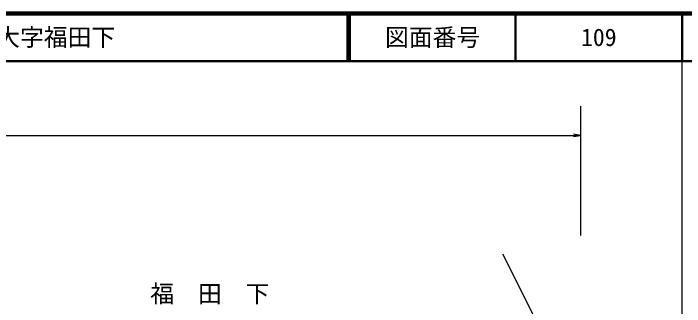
# Model space of a CAD drawing. Units: millimetres, scale not verified. Extents: x 40000 to 680000, y 20000 to 380000.
# Drawn here: x 438647 to 579500, y 318526 to 380000 of the extents above; entities that cross this region are included whole.
import ezdxf
from ezdxf.enums import TextEntityAlignment as Align

# ---------------------------------------------------------------- set-up
doc = ezdxf.new("R2010")
doc.units = ezdxf.units.MM
doc.header["$LTSCALE"] = 1000
doc.layers.add('M-BMK-HTXT', color=7, linetype='Continuous')
doc.layers.add('M-TTL-TXT', color=7, linetype='Continuous')
for name, color, linetype, lineweight in [('M-BMK-SRVR', 3, 'Continuous', 25), ('M-STR-STR3', 7, 'Continuous', 25), ('M-TTL', 2, 'Continuous', 140), ('M-TTL-BAND', 7, 'Continuous', 25), ('M-TTL-LINE', 7, 'Continuous', 50)]:
    doc.layers.add(name, color=color, linetype=linetype, lineweight=lineweight)
doc.styles.add('ＭＳ ゴシック', font='')
doc.styles.get('ＭＳ ゴシック').set_extended_font_data('MS Gothic')

# ---------------------------------------------------------------- blocks, each defined once
blk = doc.blocks.new('open_arrow')
at = {"color": 0, "linetype": 'Continuous', "lineweight": -2}
blk.add_lwpolyline([(7.5, 1.25), (0, 0), (7.5, -1.25)], dxfattribs=at)

msp = doc.modelspace()

# ---------------------------------------------------------------- linework, layer by layer
at = {"layer": 'M-BMK-SRVR'}
msp.add_line((541321, 329594), (559074, 294265), dxfattribs=at)
at = {"layer": 'M-STR-STR3'}
for p, q in [((557664, 360539), (557664, 333418)), ((76347, 354436), (557664, 354436))]:
    msp.add_line(p, q, dxfattribs=at)
at = {"layer": 'M-TTL'}
msp.add_line((680000, 380000), (40000, 380000), dxfattribs=at)
at = {"layer": 'M-TTL-BAND'}
msp.add_line((579000, 20000), (579000, 370000), dxfattribs=at)
at = {"layer": 'M-TTL-LINE'}
for p, q in [((508747, 380000), (508747, 370000)), ((509247, 380000), (509247, 370000)), ((543997, 380000), (543997, 370000)), ((579000, 380000), (579000, 370000)), ((40000, 370000), (680000, 370000))]:
    msp.add_line(p, q, dxfattribs=at)

# ---------------------------------------------------------------- block references
at = {"layer": 'M-STR-STR3', "xscale": 193, "yscale": 193, "rotation": 180}
msp.add_blockref('open_arrow', (557664, 354436), dxfattribs=at)

# ---------------------------------------------------------------- texts
at = {"layer": 'M-BMK-HTXT', "style": 'ＭＳ ゴシック'}
msp.add_text('福\u3000田\u3000下', height=3666, dxfattribs=at).set_placement((467376, 321216), align=Align.MIDDLE_LEFT)
at = {"layer": 'M-TTL-TXT', "style": 'ＭＳ ゴシック'}
msp.add_text('阿武郡阿武町大字福田下', height=3666, dxfattribs=at).set_placement((405024, 375000), align=Align.MIDDLE_LEFT)
for s, p in [('図面番号', (526622, 375000)), ('109', (561497, 375000))]:
    msp.add_text(s, height=3666, dxfattribs=at).set_placement(p, align=Align.MIDDLE_CENTER)

doc.saveas('drawing.dxf')
